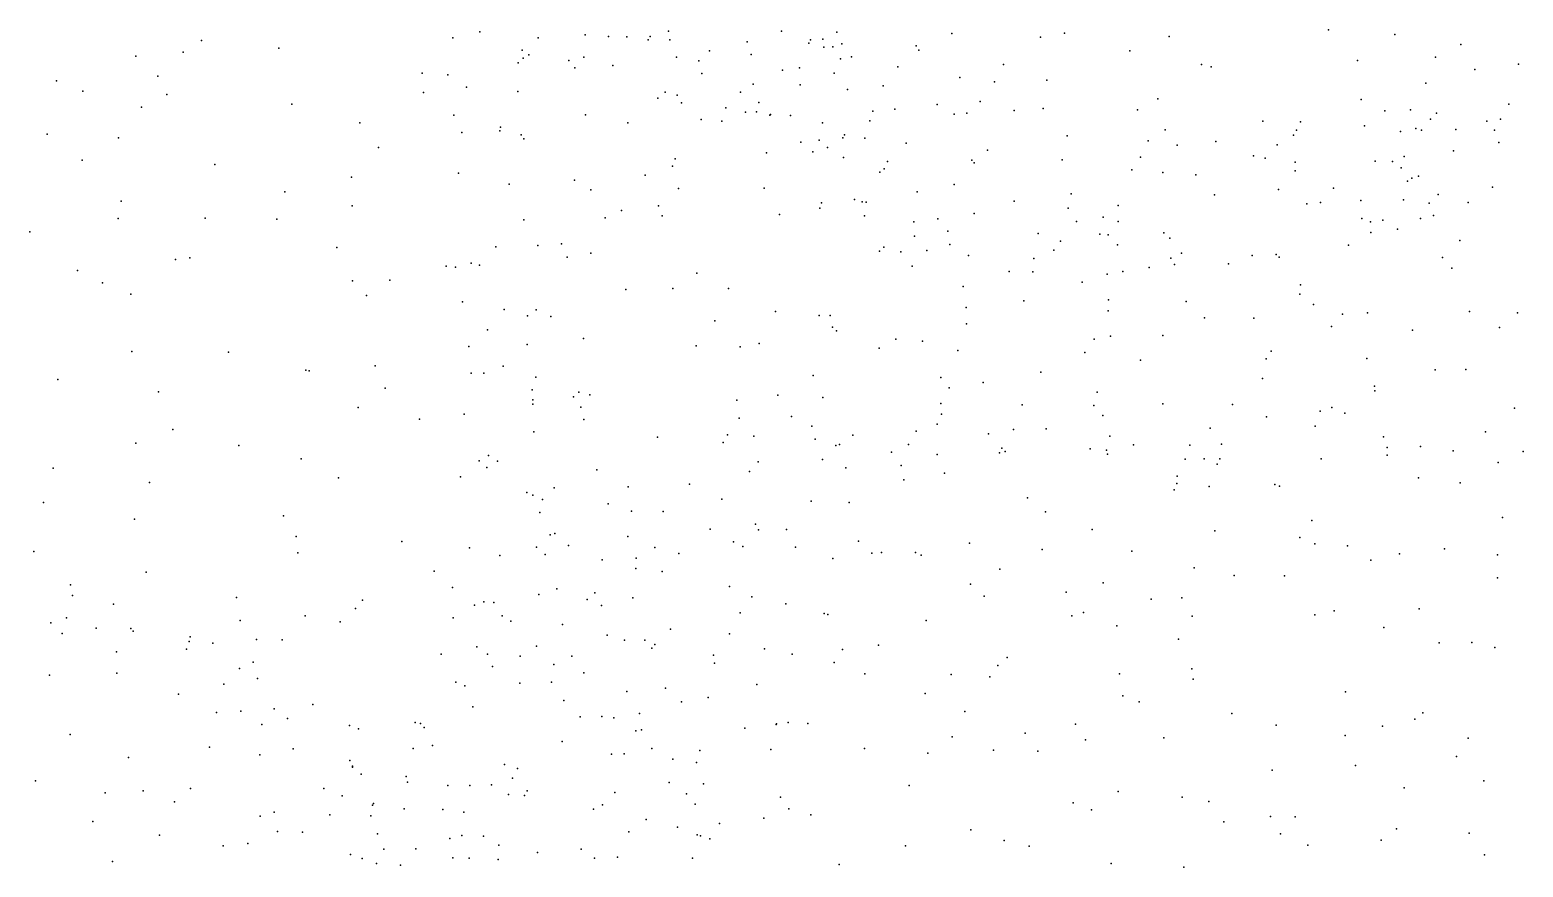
# Model space of a CAD drawing. Header units: metres. Extents: x -23.9 to 23.9, y -28.5 to 28.5.
# Drawn here: x -5.981 to -4.488, y 0.851 to 1.689 of the extents above; entities that cross this region are included whole.
import ezdxf

# ---------------------------------------------------------------- set-up
doc = ezdxf.new("R2010")
doc.units = ezdxf.units.M

msp = doc.modelspace()

# ---------------------------------------------------------------- linework, layer by layer
for p in [(-5.3425, 1.6877, 27.4699), (-5.2293, 1.6879, 2.5455), (-4.6822, 1.6891, 24.5321), (-5.8096, 1.6785, 6.5283), (-5.558, 1.681, -6.5849), (-5.5313, 1.687, 25.5239), (-5.4728, 1.681, 25.959), (-5.4257, 1.6841, 28.0071), (-5.4024, 1.6826, 27.5369), (-5.3841, 1.6821, -5.5443), (-5.3629, 1.6791, 25.1861), (-5.3607, 1.6826, 28.0684), (-5.3412, 1.679, 26.1358), (-5.2639, 1.677, 29.0343), (-5.202, 1.6759, -5.804), (-5.2004, 1.6792, 28.1553), (-5.1881, 1.6797, -6.1815), (-5.1741, 1.6868, 29.1331), (-5.1692, 1.6751, -6.093), (-5.0949, 1.6731, 29.1622), (-5.0591, 1.6855, 27.4574), (-4.9705, 1.6819, 24.7386), (-4.9463, 1.6859, 28.0319), (-4.8418, 1.6825, 29.2192), (-4.616, 1.6844, 23.4713), (-4.5501, 1.6743, 26.5277), (-5.8751, 1.6627, -5.3943), (-5.828, 1.6667, 15.5087), (-5.7323, 1.6708, -5.3926), (-5.4889, 1.6687, 5.7385), (-5.4878, 1.6607, -5.4597), (-5.4822, 1.6642, 27.8244), (-5.4422, 1.6586, 27.8994), (-5.4272, 1.6617, 24.3248), (-5.3345, 1.6617, 28.4883), (-5.3122, 1.6582, 15.9821), (-5.3015, 1.6681, -5.6208), (-5.2597, 1.6644, 27.4877), (-5.187, 1.6718, -16.9696), (-5.178, 1.6721, 28.276), (-5.1706, 1.66, -5.8761), (-5.1594, 1.6622, -5.9751), (-5.092, 1.6689, 26.2882), (-4.8811, 1.6682, 27.8955), (-4.6532, 1.6586, 26.303), (-4.5753, 1.6618, 24.4032), (-5.5887, 1.6456, -15.3336), (-5.5633, 1.6442, -5.4221), (-5.4927, 1.656, -17.5912), (-5.4363, 1.6512, 27.7081), (-5.398, 1.6534, -6.5066), (-5.3092, 1.6454, 9.0451), (-5.2284, 1.6488, -6.3146), (-5.2115, 1.6511, 24.914), (-5.1769, 1.6459, 27.5122), (-5.113, 1.652, 28.1316), (-5.0073, 1.6545, 28.1674), (-4.8093, 1.6543, 28.1988), (-4.7996, 1.6522, 26.3238), (-4.5359, 1.6495, 29.0548), (-4.4922, 1.6548, 26.2531), (-5.9544, 1.638, -6.627), (-5.8533, 1.6426, -6.6416), (-5.5445, 1.6317, 25.7424), (-5.2579, 1.6347, 27.5704), (-5.2107, 1.6341, 28.3606), (-5.1635, 1.6293, 28.0004), (-5.1277, 1.6331, 24.7451), (-5.0511, 1.6413, 27.9975), (-5.0164, 1.637, 27.5946), (-4.9641, 1.6387, 27.6671), (-4.5849, 1.6358, 26.6136), (-5.9283, 1.6276, -9.8055), (-5.8441, 1.6245, 23.8223), (-5.7192, 1.6149, -6.6519), (-5.5876, 1.6265, -6.6212), (-5.4932, 1.6274, -6.5823), (-5.3531, 1.6209, 27.8473), (-5.3458, 1.6269, 27.6418), (-5.3339, 1.6238, 27.9312), (-5.3293, 1.616, -5.5536), (-5.2703, 1.6267, 28.9335), (-5.252, 1.6165, 16.3252), (-5.0736, 1.6143, 24.6833), (-5.0306, 1.6173, 27.8994), (-4.8531, 1.6202, 17.2436), (-4.6496, 1.6195, -19.7647), (-4.502, 1.6149, 28.9563), (-5.8695, 1.6118, -9.4308), (-5.5572, 1.6037, 25.6586), (-5.4256, 1.6042, 26.0451), (-5.3098, 1.5994, 28.6698), (-5.2852, 1.611, -6.4176), (-5.2656, 1.6069, -5.633), (-5.2544, 1.607, 21.9466), (-5.2412, 1.6037, 27.704), (-5.2404, 1.6045, 27.8684), (-5.2203, 1.6035, 24.797), (-5.141, 1.5982, 27.7212), (-5.1381, 1.6077, -6.0434), (-5.1162, 1.6099, 27.9208), (-5.0567, 1.6049, 15.6487), (-5.044, 1.6056, 27.8109), (-4.9968, 1.6085, 28.2648), (-4.9677, 1.6103, 29.1343), (-4.8733, 1.609, 26.3366), (-4.6261, 1.6082, 29.0648), (-4.6002, 1.6092, 26.7694), (-4.5804, 1.5996, 26.9003), (-4.5742, 1.6056, -6.343), (-4.5104, 1.5996, 28.4554), (-5.964, 1.5846, -5.3835), (-5.6512, 1.5961, -5.3757), (-5.5493, 1.5864, 25.5549), (-5.5111, 1.5881, 25.4085), (-5.5104, 1.5917, 24.7232), (-5.4897, 1.5841, -5.4276), (-5.3833, 1.596, 25.1609), (-5.2891, 1.5977, 28.5833), (-5.1883, 1.5959, 20.2914), (-5.1664, 1.5839, -6.2272), (-4.8456, 1.5891, 24.5724), (-4.7481, 1.5978, 28.2795), (-4.7175, 1.5836, -6.3943), (-4.7145, 1.5888, -6.2835), (-4.7104, 1.5969, 26.3247), (-4.6464, 1.5929, -6.3828), (-4.6103, 1.5875, 26.6844), (-4.595, 1.5905, -6.4563), (-4.5894, 1.5886, 28.3747), (-4.5549, 1.5895, -6.1614), (-4.5239, 1.5976, -6.2569), (-4.5163, 1.5886, -6.4509), (-5.8925, 1.5809, -6.6589), (-5.6325, 1.5714, 10.894), (-5.4872, 1.5802, 25.9596), (-5.21, 1.5768, -6.3316), (-5.1917, 1.5786, -5.7308), (-5.1836, 1.5715, 28.4409), (-5.1681, 1.5811, 24.6928), (-5.146, 1.5808, -5.8558), (-5.1049, 1.5758, 29.0257), (-5.0234, 1.5686, 29.063), (-4.9437, 1.583, 24.5925), (-4.8626, 1.5781, 29.1065), (-4.8338, 1.5737, 1.0174), (-4.795, 1.5775, 14.6917), (-4.7336, 1.5742, 29.074), (-4.5121, 1.5764, 24.3926), (-5.9289, 1.5588, 11.6508), (-5.7961, 1.5543, -5.3467), (-5.3358, 1.56, 24.9019), (-5.2444, 1.5659, 28.8037), (-5.198, 1.567, 28.914), (-5.1674, 1.5615, 26.2743), (-5.1235, 1.5573, -5.9665), (-5.0391, 1.5588, 10.0143), (-5.0367, 1.5562, 24.581), (-4.9488, 1.559, 4.6862), (-4.8703, 1.5616, 28.3059), (-4.7573, 1.5631, -6.181), (-4.7457, 1.5608, -6.4822), (-4.7157, 1.5566, 28.3465), (-4.6357, 1.5576, -6.546), (-4.6184, 1.5573, 4.3747), (-4.6067, 1.5624, -6.0934), (-4.5574, 1.5679, -6.5359), (-5.6594, 1.5416, -6.6708), (-5.5525, 1.5457, 25.7586), (-5.4364, 1.5388, 25.258), (-5.3658, 1.5438, 24.9949), (-5.3386, 1.5528, -6.5076), (-5.1312, 1.5467, 24.6235), (-5.1269, 1.5502, -6.1533), (-4.8789, 1.549, 9.1861), (-4.8481, 1.5462, -6.3102), (-4.815, 1.544, -6.4415), (-4.7156, 1.5481, -6.0894), (-4.6097, 1.5511, 26.5688), (-4.5989, 1.5408, -6.6057), (-4.5925, 1.5427, 28.9179), (-5.7262, 1.5269, -22.9844), (-5.5019, 1.5347, 14.7241), (-5.42, 1.5291, -5.4511), (-5.3323, 1.5303, 6.1405), (-5.2469, 1.5306, -5.6147), (-5.0937, 1.5269, 28.9359), (-5.0568, 1.5343, 28.3996), (-4.9397, 1.5249, 9.6409), (-4.7963, 1.524, 29.0152), (-4.7323, 1.5294, -6.584), (-4.6775, 1.5308, 24.5229), (-4.6032, 1.5377, -6.022), (-4.5726, 1.5245, 26.9975), (-4.5185, 1.5317, -6.0108), (-5.8898, 1.5176, -5.3457), (-5.6589, 1.5129, -5.3475), (-5.3525, 1.5129, -5.4941), (-5.1912, 1.5107, 8.1905), (-5.1895, 1.5161, 28.6745), (-5.1563, 1.5193, -5.7673), (-5.1489, 1.517, 28.5358), (-5.1448, 1.5168, 19.5775), (-4.9966, 1.5177, 28.9908), (-4.9426, 1.5106, 24.5212), (-4.8928, 1.5132, -6.4148), (-4.704, 1.5151, 28.9594), (-4.6905, 1.5163, 28.4411), (-4.65, 1.5184, 26.3594), (-4.6072, 1.5189, 26.9038), (-4.5816, 1.5158, 26.456), (-4.5428, 1.5165, -6.654), (-5.8929, 1.5003, -6.682), (-5.806, 1.5008, -6.6919), (-5.7342, 1.4998, -5.3374), (-5.4871, 1.4989, 25.3342), (-5.4058, 1.501, 25.1726), (-5.3896, 1.5084, -6.5586), (-5.3488, 1.5031, 24.8056), (-5.2315, 1.5043, -6.3981), (-5.1465, 1.5031, 28.7596), (-5.097, 1.4971, -6.0183), (-5.0732, 1.4999, 26.3095), (-5.0366, 1.5054, 2.8076), (-4.9344, 1.4973, -6.3111), (-4.9077, 1.5018, -6.2142), (-4.8926, 1.4974, 28.4213), (-4.649, 1.5004, 28.8631), (-4.6403, 1.497, 28.5502), (-4.6279, 1.4988, -6.6715), (-4.5905, 1.5003, 24.4813), (-4.5775, 1.5035, 28.6824), (-5.9812, 1.4871, -5.3615), (-5.0964, 1.4825, 24.5445), (-5.0631, 1.4876, 28.8577), (-4.9726, 1.4852, 26.331), (-4.9112, 1.4848, 28.927), (-4.9028, 1.4841, -6.5045), (-4.8469, 1.486, -6.5781), (-4.8409, 1.4806, -20.3877), (-4.6401, 1.4862, 26.7096), (-4.6135, 1.4895, -5.9471), (-5.6742, 1.4712, 3.636), (-5.515, 1.4719, 25.8867), (-5.4731, 1.4734, -6.6219), (-5.4496, 1.475, 26.0178), (-5.4203, 1.4658, 24.9513), (-5.1313, 1.4678, -6.3645), (-5.127, 1.4715, -5.8338), (-5.11, 1.4671, -6.2546), (-5.084, 1.4684, -6.1311), (-5.0611, 1.4742, 28.7705), (-4.9571, 1.4686, -6.4131), (-4.9504, 1.4777, 28.4964), (-4.8933, 1.474, -6.0897), (-4.8295, 1.4656, -5.9994), (-4.7348, 1.4643, 24.4984), (-4.6625, 1.4735, 28.6836), (-4.551, 1.4783, 3.8981), (-5.8355, 1.4594, 24.9538), (-5.8213, 1.461, -5.3315), (-5.5648, 1.4526, -6.6587), (-5.5556, 1.4517, 25.6178), (-5.5398, 1.4555, 25.4907), (-5.5315, 1.4538, -5.3794), (-5.4439, 1.4618, -5.4229), (-5.0989, 1.4526, -5.9055), (-5.0423, 1.4633, 28.657), (-4.977, 1.4604, -6.2613), (-4.8618, 1.4514, 28.561), (-4.8402, 1.4608, 28.8612), (-4.8364, 1.4544, -6.6475), (-4.7825, 1.4551, 28.6081), (-4.7588, 1.4632, -5.9546), (-4.7316, 1.4616, 28.7877), (-4.5683, 1.4612, -6.7379), (-4.5591, 1.4505, -5.883), (-5.9334, 1.4482, 12.1395), (-5.9085, 1.436, -5.3386), (-5.6584, 1.438, -6.6871), (-5.6211, 1.4386, 4.5122), (-5.3142, 1.4458, 26.1718), (-5.0016, 1.4472, -6.3467), (-4.9782, 1.4471, -6.1763), (-4.9289, 1.4368, -6.5744), (-4.9036, 1.4448, 28.6435), (-4.8882, 1.4474, 28.7864), (-4.7105, 1.4341, -5.8881), (-5.8803, 1.4245, 11.1854), (-5.6446, 1.4234, -5.3389), (-5.3851, 1.4293, -6.5671), (-5.3382, 1.4303, -5.492), (-5.2825, 1.4302, -5.5446), (-5.0477, 1.4324, -6.1856), (-4.9025, 1.4191, -5.991), (-4.7112, 1.4246, -6.7604), (-5.5485, 1.4169, 25.712), (-5.5069, 1.4092, 18.8826), (-5.4749, 1.4088, 25.3335), (-5.2355, 1.4072, -5.602), (-5.0446, 1.4114, 26.3094), (-4.987, 1.4181, 24.463), (-4.9027, 1.408, 22.6573), (-4.8246, 1.4174, 24.4527), (-4.6975, 1.4142, 7.9401), (-4.6685, 1.4046, 24.4796), (-4.6434, 1.4061, 26.7728), (-4.5413, 1.4072, -6.7994), (-4.4932, 1.4058, 24.4738), (-5.5236, 1.389, 16.838), (-5.4835, 1.4031, -6.6357), (-5.4603, 1.4024, 25.1656), (-5.2961, 1.3978, 17.474), (-5.1918, 1.4032, 24.5329), (-5.1807, 1.4032, -5.6798), (-5.1783, 1.3916, 15.0363), (-5.0443, 1.3949, -6.4717), (-4.8065, 1.401, -6.7391), (-4.7572, 1.4007, 26.3198), (-4.6792, 1.3923, -5.8335), (-4.5112, 1.3913, 27.1247), (-5.4837, 1.3742, 25.9418), (-5.4274, 1.3804, -5.4225), (-5.2518, 1.3752, 26.2051), (-5.1743, 1.388, -6.3437), (-5.115, 1.3796, -6.4066), (-5.0885, 1.3777, -5.9102), (-4.9169, 1.3795, 24.4271), (-4.9003, 1.3825, -6.6963), (-4.8481, 1.3833, 26.3283), (-4.5984, 1.3886, 26.3999), (-5.8793, 1.3672, -6.698), (-5.7826, 1.3665, -6.7083), (-5.5423, 1.3724, 25.5797), (-5.3149, 1.373, 22.2015), (-5.2707, 1.3718, 24.5677), (-5.1318, 1.3706, -5.7871), (-5.053, 1.3684, -6.0032), (-4.926, 1.3662, -5.9435), (-4.7447, 1.36, -5.821), (-4.7397, 1.3677, 24.4312), (-4.6441, 1.3601, -6.8359), (-5.7053, 1.3486, 19.6753), (-5.7017, 1.3479, -6.6971), (-5.636, 1.3529, -5.3358), (-5.5397, 1.3456, 25.6669), (-5.527, 1.3455, 25.7783), (-5.5078, 1.3525, 17.8881), (-4.9701, 1.3465, -6.667), (-4.8703, 1.3586, -5.8807), (-4.5756, 1.349, 27.0299), (-4.5449, 1.3491, -6.8518), (-5.9532, 1.3392, -5.3289), (-5.626, 1.3306, -6.6851), (-5.4752, 1.3416, 24.8536), (-5.1977, 1.3433, -6.3973), (-5.0702, 1.3413, -6.521), (-5.0617, 1.3309, 26.3282), (-5.0277, 1.3363, -6.6162), (-4.7484, 1.3404, -6.8267), (-4.6364, 1.3326, 26.5301), (-5.8526, 1.3268, -5.3296), (-5.4787, 1.3289, -5.3935), (-5.4782, 1.3188, 25.2913), (-5.4782, 1.3145, 25.391), (-5.4375, 1.322, -6.6051), (-5.4321, 1.3266, 18.553), (-5.421, 1.3238, 26.0098), (-5.274, 1.3186, 5.8482), (-5.2332, 1.3236, -6.4629), (-5.188, 1.3212, 20.9076), (-5.0702, 1.3152, 24.4316), (-4.9137, 1.3266, -6.7434), (-4.8481, 1.315, 15.4963), (-4.636, 1.3279, 24.4515), (-5.6527, 1.3112, 24.5781), (-5.5915, 1.2996, 19.3024), (-5.5468, 1.3045, -5.3717), (-5.4301, 1.3117, -20.8165), (-5.2719, 1.3004, -5.5567), (-5.2194, 1.3023, -5.6315), (-5.0695, 1.3047, -5.9108), (-4.9889, 1.3139, 24.4104), (-4.917, 1.3131, 22.0612), (-4.9082, 1.3032, 17.4987), (-4.7784, 1.3142, 23.3707), (-4.7443, 1.3019, 23.7713), (-4.6908, 1.3075, -5.7692), (-4.679, 1.3113, 26.6634), (-4.6661, 1.3057, 26.8782), (-4.4965, 1.3106, 11.1884), (-5.8382, 1.2892, -6.6939), (-5.4773, 1.2869, 25.8743), (-5.4271, 1.2992, -5.4314), (-5.199, 1.2924, 24.4815), (-5.0946, 1.2875, 26.7993), (-5.0738, 1.2944, 26.6745), (-5.0223, 1.285, -5.9587), (-4.9975, 1.2891, 26.602), (-4.9648, 1.29, -5.9061), (-4.8008, 1.2905, -5.7949), (-4.6958, 1.2925, -6.8756), (-4.5254, 1.2869, 24.4921), (-5.8752, 1.2755, 9.0731), (-5.7722, 1.2733, -5.3294), (-5.3534, 1.2815, -6.5406), (-5.2879, 1.2762, -6.5099), (-5.2834, 1.2838, 26.1456), (-5.257, 1.2825, 3.3547), (-5.1957, 1.2795, 26.7051), (-5.175, 1.2732, 26.5886), (-5.1716, 1.2743, -5.7073), (-5.158, 1.2834, -6.4294), (-5.1023, 1.2743, -6.5541), (-5.009, 1.2704, -6.7043), (-4.9206, 1.2699, -5.8469), (-4.901, 1.2825, 26.6407), (-4.8773, 1.2738, 26.3711), (-4.8211, 1.2736, 26.7211), (-4.7894, 1.2747, 26.3421), (-4.6275, 1.2818, 26.9648), (-4.6238, 1.2713, 1.2004), (-4.5904, 1.2721, -20.9597), (-5.71, 1.26, -6.6881), (-5.5319, 1.2577, 25.0041), (-5.5225, 1.2631, 25.1446), (-5.5134, 1.2574, 24.8747), (-5.2527, 1.257, -16.5851), (-5.1884, 1.2592, 26.8871), (-5.1193, 1.2665, 26.2382), (-5.0738, 1.2643, 26.5089), (-5.0114, 1.2659, 26.3897), (-5.0057, 1.2672, 26.9213), (-4.9044, 1.2684, -6.801), (-4.9035, 1.2644, 1.3924), (-4.8258, 1.2594, 26.8411), (-4.8066, 1.26, -6.8592), (-4.791, 1.2598, 24.3867), (-4.6898, 1.26, 26.559), (-4.6237, 1.2635, 26.4384), (-4.5577, 1.268, 22.4995), (-4.5126, 1.2562, 4.2183), (-4.4877, 1.2672, -5.7345), (-5.958, 1.2505, -6.6708), (-5.6726, 1.2409, -5.3445), (-5.5504, 1.2419, -6.6481), (-5.5241, 1.2511, 14.9413), (-5.414, 1.2489, 24.6636), (-5.2615, 1.2471, 26.6252), (-5.1651, 1.251, 26.5052), (-5.1096, 1.2533, 26.9386), (-5.0665, 1.2456, -6.6558), (-4.8337, 1.2424, 26.5233), (-4.7938, 1.2544, 26.6227), (-4.5922, 1.2407, -6.9267), (-5.8616, 1.2361, 3.9621), (-5.4841, 1.2262, 25.5213), (-5.4568, 1.2309, 6.5105), (-5.3828, 1.232, 26.0088), (-5.3214, 1.2346, 26.6983), (-5.1072, 1.2387, -5.8002), (-4.8367, 1.2289, -5.7665), (-4.8342, 1.2353, 26.9296), (-4.8018, 1.2321, -26.7406), (-4.7361, 1.2342, 26.2791), (-4.7314, 1.2325, 26.8043), (-4.5508, 1.2357, -5.7043), (-5.9675, 1.2162, 15.1334), (-5.4782, 1.2236, 25.3561), (-5.4684, 1.2193, 8.2912), (-5.4028, 1.2149, -5.4615), (-5.2891, 1.2195, 26.5349), (-5.1997, 1.2175, 26.178), (-5.1617, 1.2162, -6.5008), (-4.9834, 1.2207, 27.0359), (-5.8764, 1.1994, -6.6772), (-5.7274, 1.2027, 20.0172), (-5.471, 1.2062, 7.6719), (-5.3794, 1.2075, 24.5937), (-5.3477, 1.207, 26.5982), (-4.9655, 1.2067, 24.3724), (-4.6992, 1.1983, 26.4891), (-4.5082, 1.2013, 27.097), (-5.7148, 1.1823, -6.6758), (-5.4609, 1.1837, 24.7053), (-5.4563, 1.1853, 25.7968), (-5.383, 1.1821, 26.836), (-5.3009, 1.1896, 26.9596), (-5.2556, 1.1946, -5.611), (-5.2524, 1.1887, 24.4841), (-5.2246, 1.1893, 26.4007), (-4.9189, 1.189, -5.795), (-4.7959, 1.1878, 26.4188), (-4.7112, 1.1813, -6.9386), (-5.9772, 1.1672, -6.7104), (-5.7132, 1.1658, -5.3252), (-5.6092, 1.1773, 21.651), (-5.5414, 1.1709, 24.9181), (-5.4744, 1.1714, -5.4292), (-5.4425, 1.173, 4.6676), (-5.3562, 1.1713, -6.5135), (-5.3322, 1.1652, 22.9225), (-5.2774, 1.1767, 9.0629), (-5.2682, 1.172, 26.0893), (-5.2154, 1.1716, -5.6819), (-5.1525, 1.1775, -6.562), (-5.139, 1.1656, 24.4151), (-5.1295, 1.1663, 26.2496), (-5.0954, 1.1662, -6.675), (-5.0413, 1.1755, 9.7229), (-4.9688, 1.1691, -6.8124), (-4.879, 1.1676, 24.3581), (-4.6959, 1.1749, 26.3955), (-4.6633, 1.1728, 26.9327), (-4.5665, 1.1699, 27.0007), (-5.5112, 1.1633, 25.2728), (-5.4659, 1.164, -6.5879), (-5.4087, 1.1587, 1.8129), (-5.375, 1.15, 26.4833), (-5.3747, 1.1606, 26.9235), (-5.178, 1.1601, 10.9427), (-5.0896, 1.1635, -5.7864), (-4.8166, 1.1507, 27.0818), (-4.6401, 1.1585, -6.9553), (-4.6114, 1.1648, 24.4123), (-4.5135, 1.1637, -5.6792), (-5.8649, 1.1464, -5.284), (-5.5768, 1.1475, -5.3965), (-5.3488, 1.1472, -5.5289), (-5.011, 1.1494, 27.1448), (-4.9077, 1.1359, -6.8702), (-4.7767, 1.143, 24.3651), (-4.7265, 1.1429, -26.1596), (-4.5134, 1.1408, -6.9639), (-5.9404, 1.1337, -7.0591), (-5.9384, 1.1232, -6.9699), (-5.7744, 1.1212, -6.6688), (-5.5585, 1.1311, 22.6698), (-5.4723, 1.124, 25.374), (-5.454, 1.1299, 26.5792), (-5.4163, 1.1257, 20.2061), (-5.378, 1.1208, 27.012), (-5.2815, 1.1322, 26.1911), (-5.2592, 1.1217, -5.6486), (-5.0405, 1.1345, -5.8289), (-5.0269, 1.1223, 16.4801), (-4.9449, 1.1263, 23.029), (-4.829, 1.1209, -6.9191), (-5.8977, 1.1145, -7.1421), (-5.6554, 1.1102, -5.3717), (-5.6484, 1.1183, -6.6417), (-5.5366, 1.1133, -20.2288), (-5.5273, 1.1168, 24.8409), (-5.5173, 1.116, -6.5934), (-5.4237, 1.1191, 25.497), (-5.4094, 1.1132, 25.7732), (-5.2707, 1.1057, 24.4848), (-5.225, 1.1148, 26.2818), (-4.9273, 1.1061, -5.7663), (-4.8596, 1.1195, -5.7278), (-4.6768, 1.1077, 27.041), (-4.5917, 1.1098, 22.0484), (-5.9601, 1.0958, -6.8562), (-5.9446, 1.1008, -5.1864), (-5.915, 1.0903, -21.2351), (-5.7709, 1.098, 2.031), (-5.7058, 1.1026, 11.7622), (-5.6707, 1.0966, 5.3886), (-5.5577, 1.1009, 25.0903), (-5.5089, 1.1026, 26.7129), (-5.5002, 1.0974, 26.8134), (-5.4485, 1.0941, 26.9557), (-5.1869, 1.105, 26.1135), (-5.183, 1.1041, -6.5814), (-5.0846, 1.098, 27.1976), (-4.9391, 1.1028, 27.1894), (-4.894, 1.0929, 4.6525), (-4.8187, 1.1024, 16.7955), (-4.6962, 1.1038, -16.6298), (-4.6271, 1.0911, -6.9805), (-5.9489, 1.085, -7.3277), (-5.8803, 1.09, -6.9041), (-5.878, 1.0875, -7.2578), (-5.8218, 1.077, -5.2581), (-5.8208, 1.0819, -7.188), (-5.7981, 1.0755, -6.9839), (-5.7544, 1.0792, -5.3032), (-5.7289, 1.0789, 24.8796), (-5.4039, 1.0834, 25.5708), (-5.3865, 1.0785, 2.9538), (-5.366, 1.0785, 25.8374), (-5.3405, 1.0895, 27.0958), (-5.2813, 1.0846, 25.9889), (-4.8324, 1.0793, 3.4524), (-4.5716, 1.0758, 26.9774), (-4.5391, 1.076, 24.4336), (-5.8947, 1.0666, -6.8242), (-5.8245, 1.0694, -6.649), (-5.57, 1.0645, -18.6755), (-5.534, 1.0719, 25.238), (-5.5235, 1.0645, 26.5612), (-5.4908, 1.0623, 24.7275), (-5.4746, 1.0723, 26.472), (-5.4392, 1.0623, 24.6504), (-5.359, 1.0705, -5.555), (-5.3562, 1.074, 26.3311), (-5.2975, 1.0633, 26.2713), (-5.2466, 1.0697, -5.6972), (-5.2188, 1.0644, 17.7935), (-5.1685, 1.0691, 27.2141), (-5.1323, 1.0735, 21.8461), (-5.0039, 1.0611, 27.2392), (-4.5159, 1.0712, -6.9885), (-5.7715, 1.0501, -7.2412), (-5.758, 1.0563, -7.152), (-5.5186, 1.0521, -5.453), (-5.4573, 1.054, -6.5324), (-5.4273, 1.0456, 25.4466), (-5.2966, 1.0555, -5.6413), (-5.1767, 1.0561, -5.8758), (-5.0131, 1.053, -5.808), (-4.8192, 1.0498, 24.352), (-5.9617, 1.0434, -7.4172), (-5.8941, 1.0454, -6.756), (-5.7871, 1.0345, -6.8529), (-5.7534, 1.0401, -6.6957), (-5.5551, 1.0364, 24.9631), (-5.5461, 1.0328, 26.8705), (-5.491, 1.0354, 3.447), (-5.4596, 1.0364, 27.0386), (-5.2541, 1.034, 10.312), (-5.1461, 1.0446, -6.666), (-5.0598, 1.0442, -19.7991), (-5.0211, 1.0417, -6.8232), (-4.8914, 1.0447, -5.7216), (-4.8176, 1.0394, 27.2119), (-5.8325, 1.0244, -6.7828), (-5.447, 1.0182, 11.3225), (-5.3841, 1.0272, 25.6925), (-5.3455, 1.0304, -6.4202), (-5.3293, 1.0166, 25.9071), (-5.3029, 1.021, 27.1932), (-5.0858, 1.025, -6.7562), (-4.8881, 1.0227, 15.9517), (-4.8717, 1.0166, -6.9303), (-4.6653, 1.0268, -5.6456), (-5.7947, 1.0061, -5.242), (-5.7701, 1.0074, -7.3434), (-5.7367, 1.0096, -5.2936), (-5.6983, 1.0139, -7.1575), (-5.5382, 1.0116, -19.679), (-5.4308, 1.0018, 1.4997), (-5.4093, 1.0019, -6.4554), (-5.3714, 1.0052, -5.6053), (-5.0462, 1.0069, 1.5931), (-4.7789, 1.005, -6.9649), (-4.5881, 1.0058, -7.0006), (-5.7492, 0.9939, -6.7571), (-5.7236, 1.0001, -6.8757), (-5.6614, 0.9931, -7.0339), (-5.6524, 0.9896, -7.1041), (-5.5957, 0.9961, -5.4225), (-5.5904, 0.9949, 26.6807), (-5.5867, 0.9909, 26.7975), (-5.397, 1.0006, 26.2953), (-5.3751, 0.9878, 25.5979), (-5.3695, 0.9886, 25.7663), (-5.2661, 0.9902, -6.472), (-5.2349, 0.9941, 26.1613), (-5.2346, 0.9948, 27.2421), (-5.2228, 0.996, -5.8616), (-5.203, 0.9949, -6.5945), (-4.9355, 0.9945, 27.2758), (-4.7347, 0.9934, 24.3629), (-4.6283, 0.9925, 24.3977), (-4.5959, 0.9994, -5.6346), (-5.9408, 0.9839, -5.129), (-5.8017, 0.9713, 6.8045), (-5.5786, 0.9729, 26.539), (-5.4487, 0.9769, -5.5563), (-5.0586, 0.9817, -5.8399), (-4.9857, 0.9855, 9.3521), (-4.9253, 0.9787, 24.3616), (-4.8469, 0.9806, 15.3499), (-4.6657, 0.983, 27.1702), (-4.5426, 0.9805, 27.0981), (-5.8827, 0.961, 8.1905), (-5.7513, 0.9638, -7.4011), (-5.7178, 0.9698, -6.6582), (-5.6612, 0.958, -6.881), (-5.5977, 0.9701, 20.9893), (-5.3994, 0.9643, 24.6138), (-5.3868, 0.9646, -6.3956), (-5.3591, 0.9699, 9.9813), (-5.3381, 0.9593, 24.5447), (-5.3143, 0.9559, -6.342), (-5.3112, 0.9681, 26.2043), (-5.2401, 0.9689, 26.0281), (-5.1463, 0.9701, -6.6812), (-5.0831, 0.9652, 27.3003), (-5.0174, 0.9682, 24.3733), (-4.9731, 0.9672, 5.5857), (-4.5544, 0.9621, 23.983), (-5.6586, 0.9525, -7.2848), (-5.6584, 0.9515, -6.5517), (-5.6498, 0.9442, 0.7927), (-5.6048, 0.942, 26.8821), (-5.5065, 0.9541, 26.3681), (-5.4934, 0.9501, 24.7666), (-4.7386, 0.9484, -5.6495), (-4.6552, 0.9531, -5.6361), (-5.9756, 0.9378, -7.5603), (-5.8678, 0.9275, -7.5335), (-5.8205, 0.9299, -6.6161), (-5.6872, 0.9301, -7.3831), (-5.6035, 0.9363, -7.1753), (-5.5632, 0.9331, 26.999), (-5.5412, 0.933, 24.9442), (-5.5194, 0.9336, -5.5243), (-5.4985, 0.9404, 8.7639), (-5.4837, 0.9278, -6.4542), (-5.3961, 0.926, 26.2305), (-5.3419, 0.9359, 25.6833), (-5.3074, 0.9346, 5.4264), (-5.1018, 0.933, -6.7527), (-4.8927, 0.9271, -6.929), (-4.6066, 0.9308, -7.007), (-4.527, 0.9377, 24.4574), (-5.906, 0.9258, 9.4579), (-5.8364, 0.9166, -5.1734), (-5.6687, 0.9225, 20.3052), (-5.6386, 0.9133, 26.8024), (-5.6374, 0.915, 26.6276), (-5.5024, 0.9239, 27.1001), (-5.4866, 0.9229, 25.3263), (-5.4085, 0.9135, -5.66), (-5.3245, 0.9247, 25.9477), (-5.3158, 0.9142, 0.4609), (-5.2303, 0.9213, -6.52), (-4.9379, 0.9158, 27.3299), (-4.8288, 0.9213, 27.3002), (-4.802, 0.917, -5.6682), (-5.9183, 0.897, -5.1123), (-5.751, 0.9024, -6.6766), (-5.7369, 0.9062, -6.5692), (-5.6813, 0.9036, -5.3352), (-5.6402, 0.9025, -5.3937), (-5.6069, 0.9096, -6.8795), (-5.5682, 0.9091, -6.4804), (-5.5472, 0.9063, 25.0458), (-5.4176, 0.9094, 27.197), (-5.3647, 0.8991, 25.8623), (-5.2471, 0.9003, -5.9006), (-5.2221, 0.9096, 26.1245), (-5.2, 0.9037, -5.957), (-4.9195, 0.9087, -5.7229), (-4.7871, 0.8965, -6.9706), (-4.7403, 0.9021, 27.2741), (-4.7157, 0.9015, -6.9954), (-5.8515, 0.8832, 9.8059), (-5.7335, 0.8869, -5.2571), (-5.7086, 0.8862, 7.4862), (-5.6336, 0.8848, -7.3794), (-5.549, 0.8829, -7.1049), (-5.5275, 0.8823, 21.9689), (-5.3822, 0.8868, -6.2934), (-5.3333, 0.8912, -5.8037), (-5.3137, 0.8835, -6.2278), (-5.3104, 0.8827, 26.1337), (-5.2914, 0.895, 26.0317), (-5.0402, 0.8885, -6.82), (-4.7303, 0.8847, 24.3377), (-4.6144, 0.8897, 7.9493), (-4.5416, 0.8853, 27.1474), (-5.788, 0.8727, -5.1999), (-5.7633, 0.8748, -7.5206), (-5.6273, 0.8694, 26.9201), (-5.5952, 0.8695, 26.4338), (-5.5611, 0.88, -7.2015), (-5.512, 0.8733, 26.3114), (-5.4299, 0.8694, 24.6939), (-5.301, 0.8797, 27.2856), (-5.1054, 0.8727, -5.8918), (-5.0067, 0.8778, -5.7882), (-4.9816, 0.8724, 24.3572), (-4.7029, 0.8733, 23.4622), (-4.6296, 0.8783, 3.7934), (-5.8984, 0.8571, -7.6027), (-5.6606, 0.864, -6.7287), (-5.649, 0.8599, 16.706), (-5.6345, 0.8551, -6.4496), (-5.6105, 0.8533, -6.7773), (-5.5582, 0.8607, -5.4976), (-5.5419, 0.8604, -6.9931), (-5.5128, 0.8589, 25.1954), (-5.4734, 0.8661, 24.7726), (-5.4164, 0.8603, -5.7353), (-5.3936, 0.8614, 25.965), (-5.3183, 0.8602, -5.8947), (-5.1719, 0.854, 24.4444), (-4.8998, 0.8548, 24.3306), (-4.8272, 0.8513, -5.6838), (-4.5265, 0.8637, -20.6806)]:
    msp.add_point(p)

doc.saveas('drawing.dxf')
